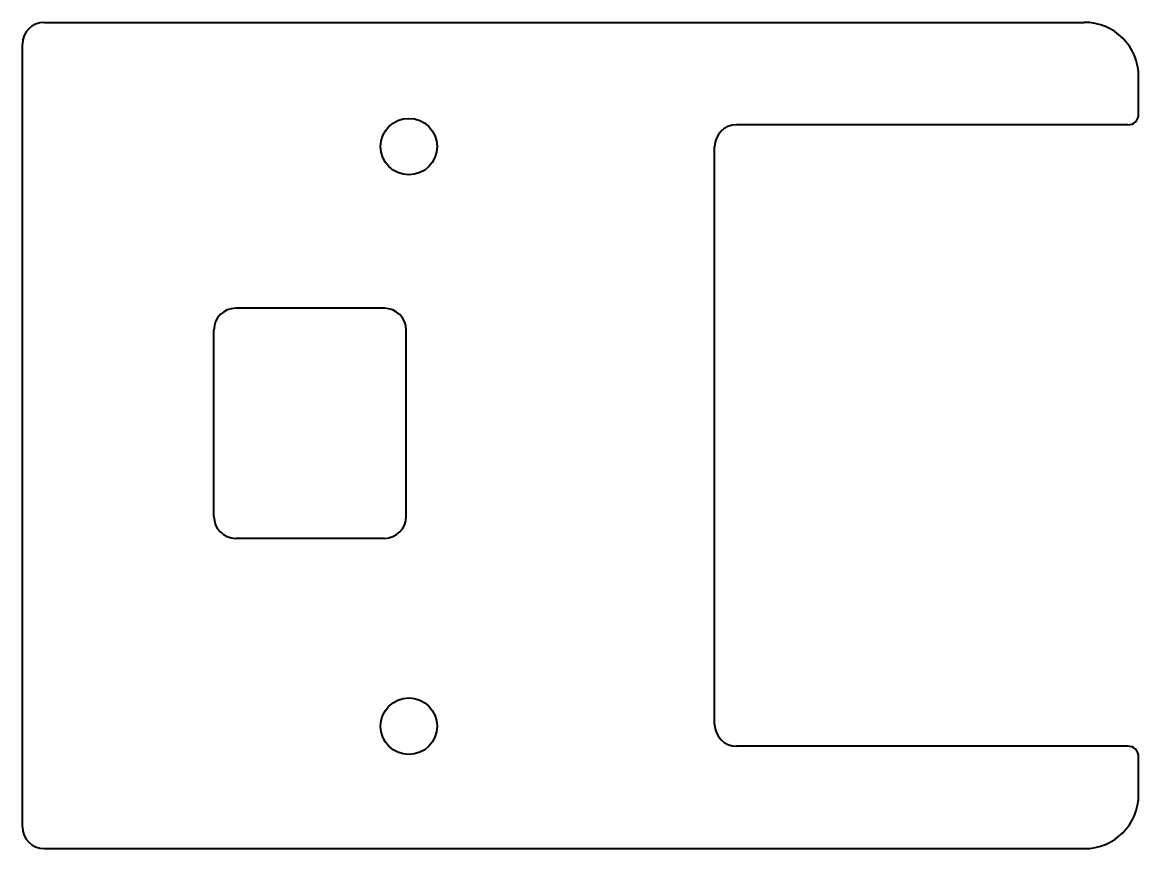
# Model space of a CAD drawing. Header units: millimetres. Extents: x -0.052 to 0.051, y -0.038 to 0.038.
import ezdxf

# ---------------------------------------------------------------- set-up
doc = ezdxf.new("R2010")
doc.units = ezdxf.units.MM
doc.layers.add('Visible', color=7, linetype='Continuous', lineweight=40)

msp = doc.modelspace()

# ---------------------------------------------------------------- linework, layer by layer
at = {"layer": 'Visible'}
for p, q in [((-0.04959, 0.038), (0.04614, 0.038)), ((-0.05159, -0.036), (-0.05159, 0.036)), ((0.05114, 0.02957), (0.05114, 0.033)), ((0.05014, 0.02857), (0.01412, 0.02857)), ((0.01212, -0.02657), (0.01212, 0.02657)), ((-0.01827, 0.0117), (-0.03196, 0.0117)), ((-0.03396, -0.00746), (-0.03396, 0.0097)), ((-0.01627, -0.00746), (-0.01627, 0.0097)), ((-0.01827, -0.00946), (-0.03196, -0.00946)), ((0.05014, -0.02857), (0.01412, -0.02857)), ((0.05114, -0.033), (0.05114, -0.02957)), ((-0.04959, -0.038), (0.04614, -0.038))]:
    msp.add_line(p, q, dxfattribs=at)
for centre in [(-0.01602, 0.02657), (-0.01602, -0.02674)]:
    msp.add_circle(centre, 0.0026, dxfattribs=at)
for centre, radius, start, end in [((-0.04959, 0.036), 0.002, 90, 180), ((0.04614, 0.033), 0.005, 0, 90), ((0.05014, 0.02957), 0.001, 270, 0), ((0.01412, 0.02657), 0.002, 90, 180), ((-0.03196, 0.0097), 0.002, 90, 180), ((-0.01827, 0.0097), 0.002, 0, 90), ((-0.03196, -0.00746), 0.002, 180, 270), ((-0.01827, -0.00746), 0.002, 270, 0), ((0.01412, -0.02657), 0.002, 180, 270), ((0.05014, -0.02957), 0.001, 0, 90), ((0.04614, -0.033), 0.005, 270, 0), ((-0.04959, -0.036), 0.002, 180, 270)]:
    msp.add_arc(centre, radius, start, end, dxfattribs=at)

doc.saveas('drawing.dxf')
